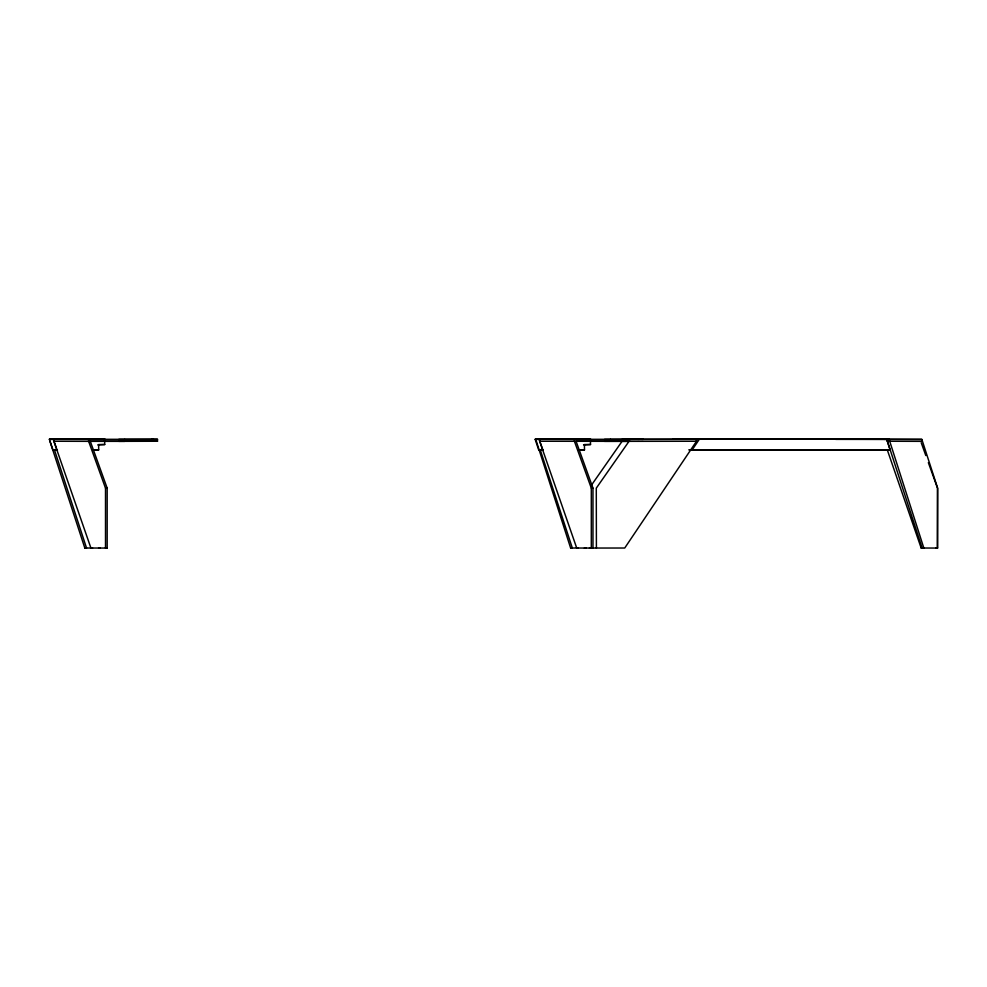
<?xml version="1.0" encoding="UTF-8"?>
<svg xmlns="http://www.w3.org/2000/svg" width="987" height="987" viewBox="0 0 987 987"><rect width="100%" height="100%" fill="white"/><g stroke="black" fill="none" stroke-linecap="round" stroke-linejoin="round"><path stroke-width="1.48" d="M92.581 548.019L90.915 548.019L53.866 441.251L53.866 439.314M53.866 441.251L90.31 441.349L107.176 488.158L107.176 548.056L105.51 548.056L105.51 488.158L88.645 441.349L88.645 439.412L49.942 439.314L51.632 439.314M124.744 439.412L124.744 441.349L88.645 441.349M118.785 441.349L157.488 441.251L157.488 439.314L49.35 439.301L53.002 450.245L57.468 450.245M578.382 548.019L576.716 548.019L539.667 441.251L539.667 439.314M592.977 548.056L570.622 548.019L535.744 439.314L574.446 439.412L574.446 441.349L591.312 488.158L591.312 548.056L592.977 548.056L592.977 488.158L576.112 441.349M610.546 441.349L610.546 439.412M922.129 548.019L887.399 441.251L887.399 439.314L889.102 439.314L923.82 548.019L921.167 548.019L887.301 449.912M935.75 548.056L937.564 548.056L937.65 488.158L921.846 439.412L884.327 439.314M937.416 548.056L937.502 488.158L928.348 462.632M591.077 485.69L622.057 441.349L696.514 441.251L696.514 439.314L535.151 439.301L538.803 450.245L543.269 450.245M596.407 548.056L596.284 488.158L628.99 441.349L628.978 439.412M49.35 439.301L104.647 438.944L104.708 444.52L97.75 444.903M100.834 439.301L104.647 438.944M53.002 450.245L57.036 449.862M94.653 450.245L98.688 449.862L98.638 444.52L104.708 444.52M535.151 439.301L590.448 438.944L590.51 444.52L583.551 444.903M586.636 439.301L590.448 438.944M538.803 450.245L542.838 449.862L538.964 438.944M580.455 450.245L584.489 449.862L584.44 444.52L590.51 444.52M589.449 548.056L624.734 548.019L696.514 441.251L696.514 439.314M118.785 439.412L157.488 439.314M604.5 439.412L643.29 439.314L641.587 439.314M604.5 441.349L629.891 441.288M622.02 439.412L883.538 438.944L858.542 438.944M689.74 450.195L887.251 449.862L689.925 450.232M887.399 439.314L835.644 439.314L921.846 439.412M90.471 441.251L157.488 441.251M576.272 441.251L629.435 441.251M92.741 449.862L98.688 449.862M578.542 449.862L584.489 449.862M689.123 449.862L692.183 449.862L699.549 438.944L673.023 438.944L886.733 439.301L890.188 450.245L868.733 450.245M105.51 488.158L107.176 488.158M591.312 488.158L592.977 488.158M49.942 441.251L84.82 548.019L86.523 548.019L54.507 450.023M98.564 548.056L100.255 548.056M570.622 548.019L572.324 548.019L540.308 450.023M584.366 548.056L586.056 548.056M637.701 439.314L639.366 439.314M151.899 439.314L153.565 439.314M887.399 441.251L921.846 441.349M151.899 441.251L153.565 441.251M689.148 449.899L890.188 450.245M539.667 441.251L628.953 441.349M921.167 548.019L937.564 548.056M84.82 548.019L107.176 548.056M921.241 442.768L925.806 455.538M53.162 438.944L56.555 448.493M610.385 439.412L610.385 441.349"/></g></svg>
